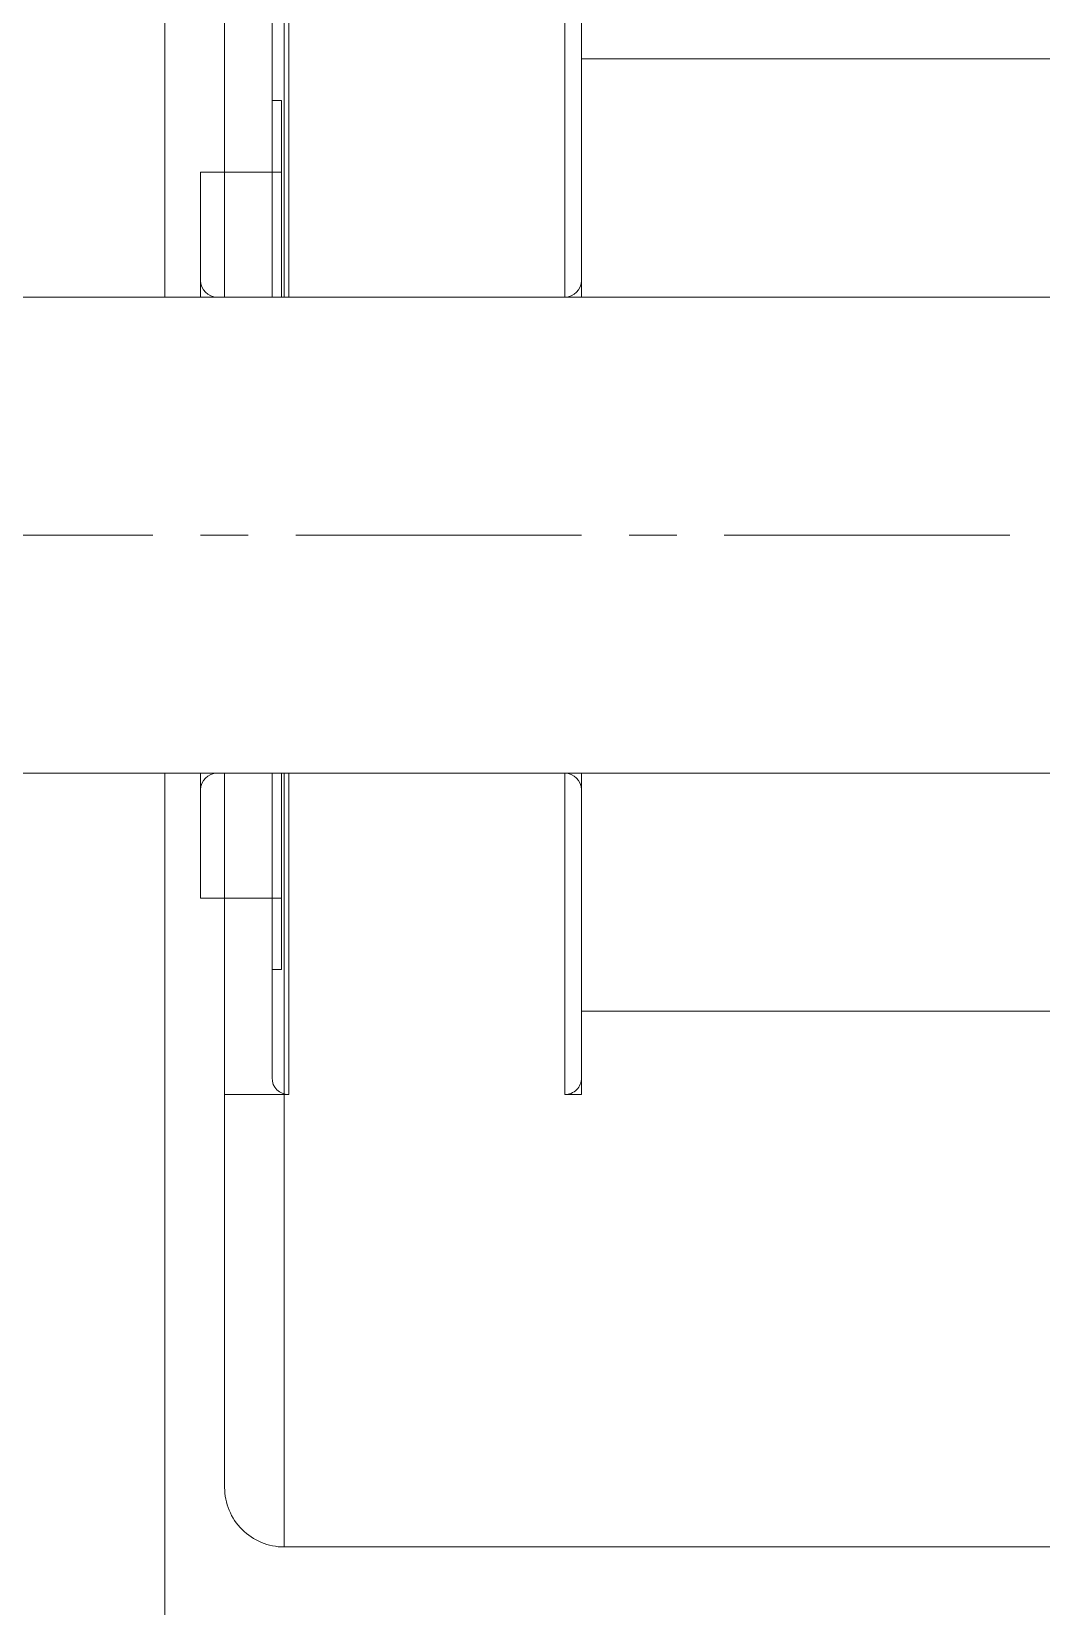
# Model space of a CAD drawing. Header units: millimetres. Extents: x -50460 to 50460, y -35640 to 35640.
# Drawn here: x -33342.3 to -33299.9, y 26571.9 to 26638.1 of the extents above; entities that cross this region are included whole.
import ezdxf

# ---------------------------------------------------------------- set-up
doc = ezdxf.new("R2010")
doc.units = ezdxf.units.MM
doc.set_wipeout_variables(frame=1)
doc.linetypes.add('点画线', pattern=[18, 12, -2, 2, -2])
for name, color, linetype, lineweight in [('EB0', 7, 'Continuous', 15), ('中心线层', 1, '点画线', 18), ('尺寸线层', 4, 'Continuous', 18), ('粗实线层', 7, 'Continuous', 15), ('粗实线层_1', 7, 'Continuous', 15), ('细实线层', 3, 'Continuous', 18)]:
    doc.layers.add(name, color=color, linetype=linetype, lineweight=lineweight)

# ---------------------------------------------------------------- blocks, each defined once
blk = doc.blocks.new('*X999')
at = {"layer": '粗实线层'}
blk.add_line((0, 177), (0, 10), dxfattribs=at)
blk = doc.blocks.new('*X997')
at = {"layer": '中心线层'}
blk.add_line((-95.286, 178), (-121.286, 178), dxfattribs=at)
at = {"layer": '粗实线层_1'}
blk.add_blockref('*X999', (-101, 39.5), dxfattribs=at)
blk = doc.blocks.new('*X1002')
at = {"layer": '中心线层', "linetype": '点画线', "lineweight": 18}
for p, q in [((-73.6, 42.5), (-77, 42.5)), ((-76, 42.5), (-77, 42.5)), ((-77, 42.5), (-76.3, 42.5)), ((-77, 42.5), (-76.3, 42.5)), ((-73.6, 42.5), (-76, 42.5)), ((-73.3, 42.5), (-76, 42.5)), ((-73.3, 42.5), (-76, 42.5)), ((-75.99, 42.5), (-76, 42.5)), ((-75.99, 42.5), (-76, 42.5)), ((-73.49, 42.5), (-75.99, 42.5)), ((-73.49, 42.5), (-75.99, 42.5)), ((-75.99, 42.5), (-75.99, 42.5)), ((-73.3, 42.5), (-74, 42.5)), ((-73.3, 42.5), (-74, 42.5)), ((-73.6, 42.5), (-74, 42.5)), ((-73.6, 42.5), (-74, 42.5)), ((-3.51, 42.5), (-73.49, 42.5)), ((-3.51, 42.5), (-73.49, 42.5)), ((-61.7, 42.5), (-61, 42.5)), ((-61.7, 42.5), (-61, 42.5)), ((-61, 42.5), (-61.7, 42.5)), ((-61, 42.5), (-61.7, 42.5)), ((-61, 42.5), (-61.7, 42.5)), ((-61, 42.5), (-61.7, 42.5)), ((-16, 42.5), (-61, 42.5)), ((-16, 42.5), (-61, 42.5))]:
    blk.add_line(p, q, dxfattribs=at)
at = {"layer": '粗实线层'}
for p, q in [((-73.49, 42.5), (-73.49, 85)), ((-73.49, 85), (-73.49, 42.5)), ((-75.99, 82.5), (-75.99, 42.5)), ((-76, 74.15), (-76, 42.5)), ((-73.3, 42.5), (-73.3, 66)), ((-61.7, 66), (-61.7, 42.5)), ((-61, 66), (-61, 42.5)), ((-74, 65.3), (-74, 42.5)), ((-61, 42.5), (-61, 62.5)), ((-61, 62.5), (-16, 62.5)), ((-74, 60.75), (-73.6, 60.75)), ((-73.6, 42.5), (-73.6, 60.75)), ((-77, 57.75), (-77, 42.5)), ((-77, 57.75), (-76, 57.75)), ((-76, 57.75), (-73.6, 57.75)), ((-76.3, 42.5), (-76.3, 52.5)), ((-76.3, 52.5), (-61.7, 52.5)), ((-61.7, 42.5), (-61.7, 52.5)), ((-77, 42.5), (-77, 27.25)), ((-61.7, 42.5), (-76.3, 42.5)), ((-61.7, 42.5), (-76.3, 42.5)), ((-76.3, 32.5), (-76.3, 42.5)), ((-76, 42.5), (-76, 10.85)), ((-75.99, 2.5), (-75.99, 42.5)), ((-74, 19.7), (-74, 42.5)), ((-73.6, 42.5), (-73.6, 24.25)), ((-73.49, 42.5), (-73.49, 0)), ((-73.49, 0), (-73.49, 42.5)), ((-73.3, 19), (-73.3, 42.5)), ((-61.7, 32.5), (-61.7, 42.5)), ((-61.7, 42.5), (-61.7, 19)), ((-61, 42.5), (-61, 19)), ((-61, 22.5), (-61, 42.5)), ((-61.7, 32.5), (-76.3, 32.5)), ((-76, 27.25), (-77, 27.25)), ((-73.6, 27.25), (-76, 27.25)), ((-73.6, 24.25), (-74, 24.25)), ((-16, 22.5), (-61, 22.5)), ((-73.3, 19), (-76, 19)), ((-61, 19), (-61.7, 19)), ((-75.99, 10.85), (-76, 10.85)), ((-3.51, 0), (-73.49, 0))]:
    blk.add_line(p, q, dxfattribs=at)
for centre, radius, start, end in [((-76.3, 53.2), 0.7, 180.00019, 270), ((-61.7, 53.2), 0.7, 270, 359.99996), ((-76.3, 31.8), 0.7, 90, 180), ((-61.7, 31.8), 0.7, 0.00042, 90), ((-73.3, 19.7), 0.7, 180.00014, 270), ((-61.7, 19.7), 0.7, 270, 0.00004), ((-73.49, 2.5), 2.5, 179.99991, 270)]:
    blk.add_arc(centre, radius, start, end, dxfattribs=at)
blk = doc.blocks.new('*X1010')
at = {"layer": 'EB0'}
for p, q in [((0, 10), (-138.5, 10)), ((0, -10), (-138.5, -10))]:
    blk.add_line(p, q, dxfattribs=at)
at = {"layer": '中心线层', "linetype": '点画线', "lineweight": 18}
blk.add_line((15.5, 0), (-143, 0), dxfattribs=at)
blk = doc.blocks.new('*X995')
at = {"layer": '粗实线层_1'}
for name, p in [('*X997', (194, -241)), ('*X1002', (171.5, -105.5))]:
    blk.add_blockref(name, p, dxfattribs=at)
blk.add_wipeout([(45, -63), (45, -71.5), (45, -71.5), (46.5, -73), (46.5, -73), (91, -73), (91, -73), (103.5, -73), (103.5, -73), (185, -73), (185, -73), (185, -80.321), (185, -80.321), (196.223, -80.321), (196.223, -80.321), (196.304, -80.192), (196.383, -80.061), (196.46, -79.929), (196.534, -79.796), (196.606, -79.661), (196.674, -79.525), (196.741, -79.387), (196.804, -79.249), (196.865, -79.109), (196.924, -78.968), (196.979, -78.826), (197.032, -78.683), (197.082, -78.539), (197.129, -78.394), (197.174, -78.248), (197.216, -78.101), (197.255, -77.953), (197.291, -77.805), (197.324, -77.656), (197.355, -77.507), (197.382, -77.357), (197.407, -77.206), (197.429, -77.055), (197.448, -76.904), (197.464, -76.752), (197.477, -76.6), (197.487, -76.448), (197.494, -76.295), (197.499, -76.143), (197.5, -75.99), (197.5, -75.99), (197.5, -63), (197.5, -63), (197.5, -50.01), (197.5, -50.01), (197.499, -49.857), (197.494, -49.705), (197.487, -49.552), (197.477, -49.4), (197.464, -49.248), (197.448, -49.096), (197.429, -48.945), (197.407, -48.794), (197.382, -48.643), (197.355, -48.493), (197.324, -48.344), (197.291, -48.195), (197.255, -48.047), (197.216, -47.899), (197.174, -47.752), (197.129, -47.606), (197.082, -47.461), (197.032, -47.317), (196.979, -47.174), (196.924, -47.032), (196.865, -46.891), (196.804, -46.751), (196.741, -46.613), (196.674, -46.475), (196.606, -46.339), (196.534, -46.204), (196.46, -46.071), (196.383, -45.939), (196.304, -45.808), (196.223, -45.679), (196.223, -45.679), (185, -45.679), (185, -45.679), (185, -53), (185, -53), (103.5, -53), (103.5, -53), (91, -53), (91, -53), (46.5, -53), (46.5, -53), (45, -54.5), (45, -54.5)]).dxf.layer = '粗实线层_1'
blk.add_blockref('*X1010', (185, -63), dxfattribs=at)
blk = doc.blocks.new('*X947')
at = {"layer": 'EB0'}
blk.add_blockref('*X995', (790, 1048), dxfattribs=at)
blk = doc.blocks.new('*X805')
at = {"layer": '细实线层'}
blk.add_blockref('*X947', (-1515, 4855), dxfattribs=at)

msp = doc.modelspace()

# ---------------------------------------------------------------- block references
at = {"layer": '尺寸线层'}
msp.add_blockref('*X805', (-32704.742, 20776.945), dxfattribs=at)

doc.saveas('drawing.dxf')
